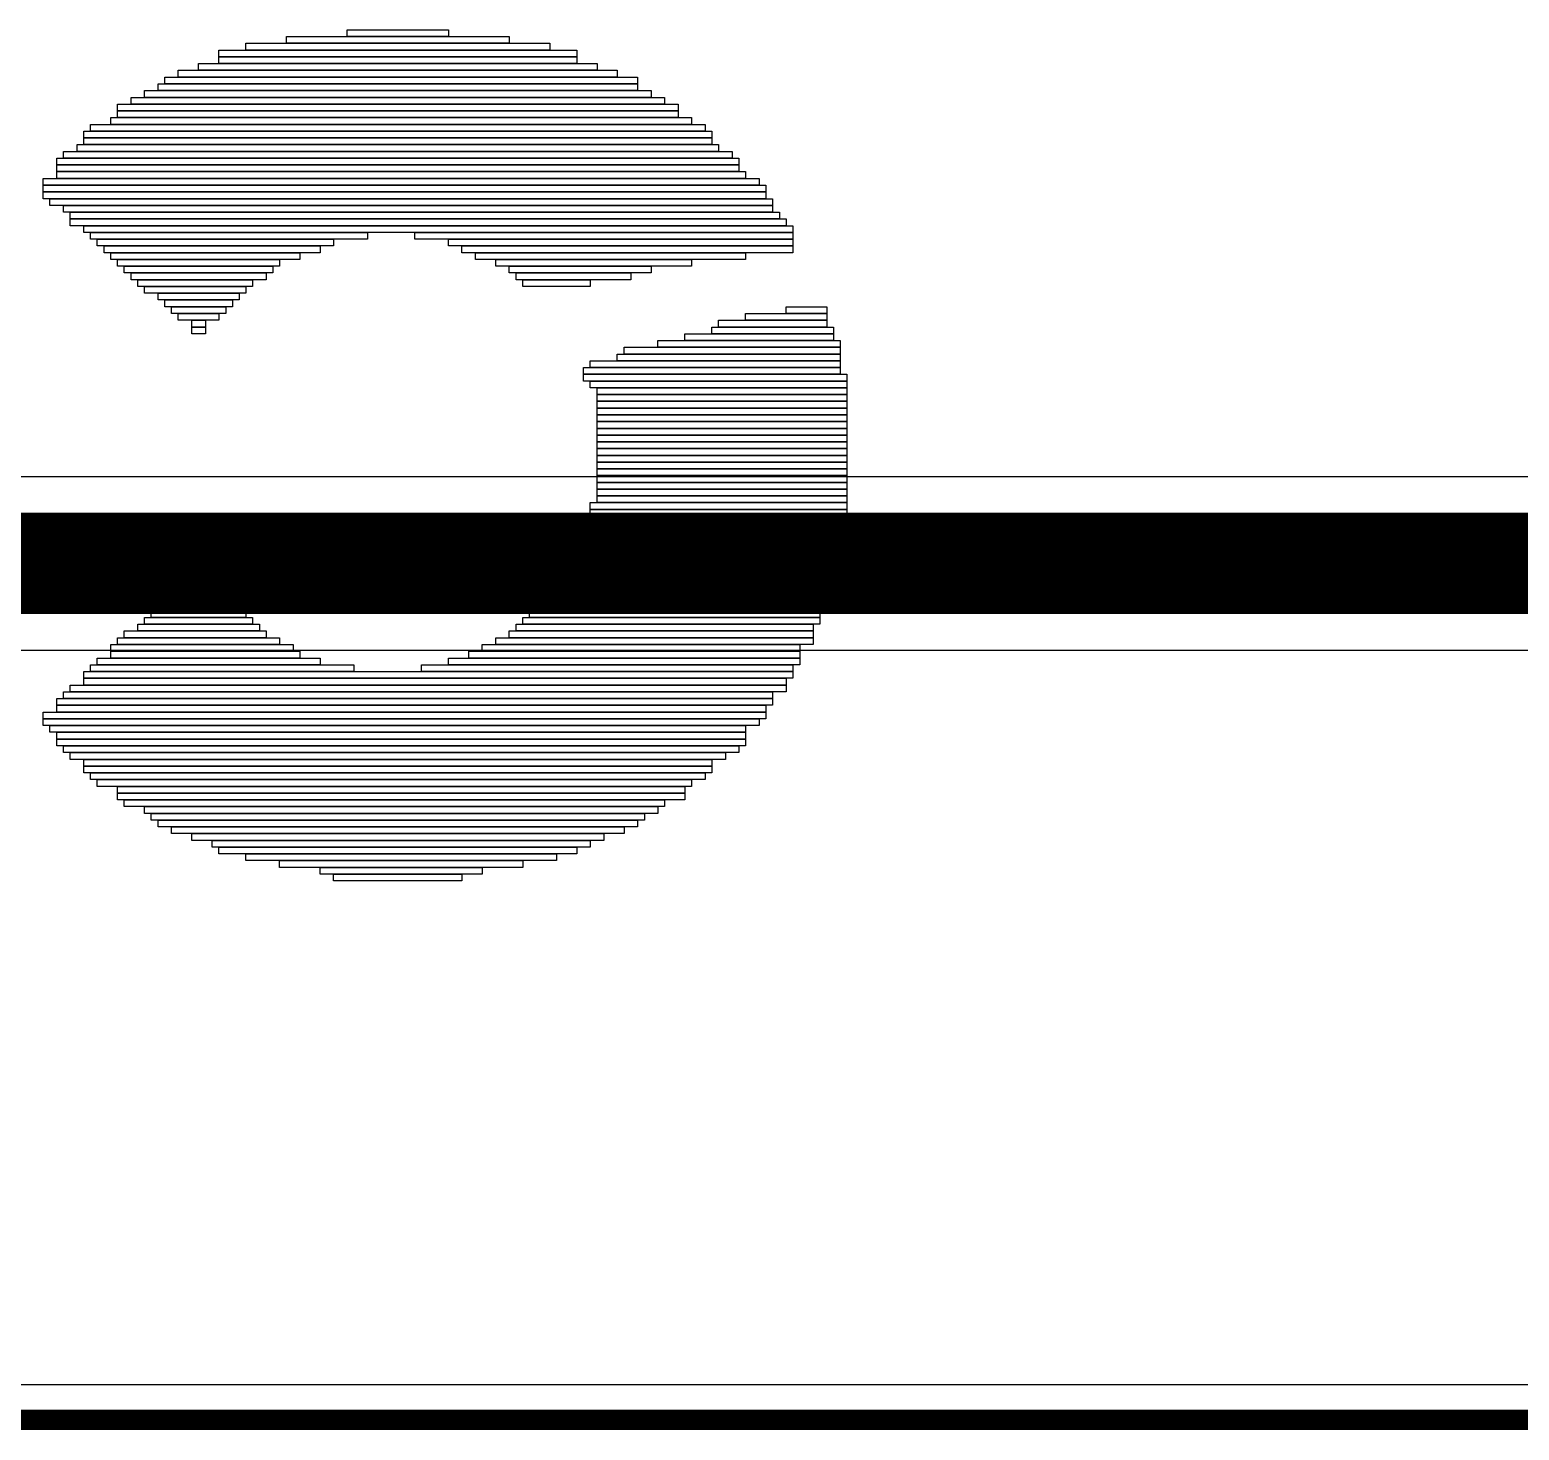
# Model space of a CAD drawing. Header units: inches. Extents: x -22 to 5433, y -38 to 5417.
# Drawn here: x 36.37 to 47.4, y -38.06 to -27.7 of the extents above; entities that cross this region are included whole.
import ezdxf

# ---------------------------------------------------------------- set-up
doc = ezdxf.new("R2010")
doc.units = ezdxf.units.IN
for name, color, linetype in [('Board_outline', 216, 'Continuous'), ('Bottom Layer', 5, 'Continuous'), ('Bottom Overlay', 54, 'Continuous'), ('Top Layer', 1, 'Continuous')]:
    doc.layers.add(name, color=color, linetype=linetype)

msp = doc.modelspace()

# ---------------------------------------------------------------- linework, layer by layer
at = {"layer": 'Board_outline'}
msp.add_lwpolyline([(-16.519, -37.988, 0.152, 0.152, 0), (73.481, -37.988, 0.152, 0.152, 0)], format="xyseb", dxfattribs=at)
at = {"layer": 'Bottom Layer'}
msp.add_line((73.481, -37.73), (-16.518, -37.73), dxfattribs=at)
at = {"layer": 'Bottom Overlay'}
for p, q in [((38.272, -27.799), (38.272, -27.749)), ((38.272, -27.749), (39.922, -27.749)), ((38.722, -27.749), (38.722, -27.699)), ((38.722, -27.699), (39.472, -27.699)), ((39.472, -27.749), (38.722, -27.749)), ((39.472, -27.699), (39.472, -27.749)), ((39.922, -27.749), (39.922, -27.799)), ((37.772, -27.899), (37.772, -27.849)), ((37.772, -27.849), (40.422, -27.849)), ((37.972, -27.849), (37.972, -27.799)), ((37.972, -27.799), (40.222, -27.799)), ((40.222, -27.849), (37.972, -27.849)), ((39.922, -27.799), (38.272, -27.799)), ((40.222, -27.799), (40.222, -27.849)), ((40.422, -27.849), (40.422, -27.899)), ((37.472, -28.049), (37.472, -27.999)), ((37.472, -27.999), (40.722, -27.999)), ((37.622, -27.999), (37.622, -27.949)), ((37.622, -27.949), (40.572, -27.949)), ((40.572, -27.999), (37.622, -27.999)), ((40.422, -27.899), (37.772, -27.899)), ((37.772, -27.949), (37.772, -27.899)), ((37.772, -27.899), (40.422, -27.899)), ((40.422, -27.949), (37.772, -27.949)), ((40.422, -27.899), (40.422, -27.949)), ((40.572, -27.949), (40.572, -27.999)), ((40.722, -27.999), (40.722, -28.049)), ((37.322, -28.149), (37.322, -28.099)), ((37.322, -28.099), (40.872, -28.099)), ((37.372, -28.099), (37.372, -28.049)), ((37.372, -28.049), (40.872, -28.049)), ((40.872, -28.099), (37.372, -28.099)), ((40.722, -28.049), (37.472, -28.049)), ((40.872, -28.049), (40.872, -28.099)), ((40.872, -28.099), (40.872, -28.149)), ((37.122, -28.249), (37.122, -28.199)), ((37.122, -28.199), (41.072, -28.199)), ((37.222, -28.199), (37.222, -28.149)), ((37.222, -28.149), (40.972, -28.149)), ((40.972, -28.199), (37.222, -28.199)), ((40.872, -28.149), (37.322, -28.149)), ((40.972, -28.149), (40.972, -28.199)), ((41.072, -28.199), (41.072, -28.249)), ((37.022, -28.299), (37.022, -28.249)), ((37.022, -28.249), (41.172, -28.249)), ((41.172, -28.299), (37.022, -28.299)), ((37.022, -28.349), (37.022, -28.299)), ((37.022, -28.299), (41.172, -28.299)), ((41.072, -28.249), (37.122, -28.249)), ((41.172, -28.249), (41.172, -28.299)), ((41.172, -28.299), (41.172, -28.349)), ((36.823, -28.449), (36.823, -28.399)), ((36.823, -28.399), (41.372, -28.399)), ((36.972, -28.399), (36.972, -28.349)), ((36.972, -28.349), (41.272, -28.349)), ((41.272, -28.399), (36.972, -28.399)), ((41.172, -28.349), (37.022, -28.349)), ((41.272, -28.349), (41.272, -28.399)), ((41.372, -28.399), (41.372, -28.449)), ((36.722, -28.599), (36.722, -28.549)), ((36.722, -28.549), (41.472, -28.549)), ((36.772, -28.499), (36.772, -28.449)), ((36.772, -28.449), (41.422, -28.449)), ((41.422, -28.499), (36.772, -28.499)), ((36.772, -28.549), (36.772, -28.499)), ((36.772, -28.499), (41.422, -28.499)), ((41.422, -28.549), (36.772, -28.549)), ((41.372, -28.449), (36.823, -28.449)), ((41.422, -28.449), (41.422, -28.499)), ((41.422, -28.499), (41.422, -28.549)), ((41.472, -28.549), (41.472, -28.599)), ((36.572, -28.699), (36.572, -28.649)), ((36.572, -28.649), (41.622, -28.649)), ((36.622, -28.649), (36.622, -28.599)), ((36.622, -28.599), (41.572, -28.599)), ((41.572, -28.649), (36.622, -28.649)), ((41.472, -28.599), (36.722, -28.599)), ((41.572, -28.599), (41.572, -28.649)), ((41.622, -28.649), (41.622, -28.699)), ((41.622, -28.699), (36.572, -28.699)), ((36.572, -28.749), (36.572, -28.699)), ((36.572, -28.699), (41.622, -28.699)), ((41.622, -28.749), (36.572, -28.749)), ((36.572, -28.799), (36.572, -28.749)), ((36.572, -28.749), (41.672, -28.749)), ((41.622, -28.699), (41.622, -28.749)), ((41.672, -28.749), (41.672, -28.799)), ((36.472, -28.849), (36.472, -28.799)), ((36.472, -28.799), (41.772, -28.799)), ((41.772, -28.849), (36.472, -28.849)), ((36.472, -28.899), (36.472, -28.849)), ((36.472, -28.849), (41.822, -28.849)), ((41.672, -28.799), (36.572, -28.799)), ((41.772, -28.799), (41.772, -28.849)), ((41.822, -28.849), (41.822, -28.899)), ((36.472, -28.949), (36.472, -28.899)), ((36.472, -28.899), (41.822, -28.899)), ((41.822, -28.899), (36.472, -28.899)), ((41.822, -28.949), (36.472, -28.949)), ((36.522, -28.999), (36.522, -28.949)), ((36.522, -28.949), (41.872, -28.949)), ((41.872, -28.999), (36.522, -28.999)), ((36.622, -29.049), (36.622, -28.999)), ((36.622, -28.999), (41.872, -28.999)), ((41.822, -28.899), (41.822, -28.949)), ((41.872, -28.949), (41.872, -28.999)), ((41.872, -28.999), (41.872, -29.049)), ((41.872, -29.049), (36.622, -29.049)), ((36.672, -29.099), (36.672, -29.049)), ((36.672, -29.049), (41.922, -29.049)), ((41.922, -29.099), (36.672, -29.099)), ((36.672, -29.149), (36.672, -29.099)), ((36.672, -29.099), (41.972, -29.099)), ((41.922, -29.049), (41.922, -29.099)), ((41.972, -29.099), (41.972, -29.149)), ((41.972, -29.149), (36.672, -29.149)), ((36.772, -29.199), (36.772, -29.149)), ((36.772, -29.149), (42.022, -29.149)), ((42.022, -29.199), (36.772, -29.199)), ((36.823, -29.249), (36.823, -29.199)), ((36.823, -29.199), (38.872, -29.199)), ((38.872, -29.199), (38.872, -29.249)), ((39.222, -29.249), (39.222, -29.199)), ((39.222, -29.199), (42.022, -29.199)), ((42.022, -29.149), (42.022, -29.199)), ((42.022, -29.199), (42.022, -29.249)), ((38.872, -29.249), (36.823, -29.249)), ((36.872, -29.299), (36.872, -29.249)), ((36.872, -29.249), (38.622, -29.249)), ((38.622, -29.299), (36.872, -29.299)), ((36.922, -29.349), (36.922, -29.299)), ((36.922, -29.299), (38.522, -29.299)), ((38.522, -29.299), (38.522, -29.349)), ((38.622, -29.249), (38.622, -29.299)), ((42.022, -29.249), (39.222, -29.249)), ((39.472, -29.299), (39.472, -29.249)), ((39.472, -29.249), (42.022, -29.249)), ((42.022, -29.299), (39.472, -29.299)), ((39.572, -29.349), (39.572, -29.299)), ((39.572, -29.299), (42.022, -29.299)), ((42.022, -29.249), (42.022, -29.299)), ((42.022, -29.299), (42.022, -29.349)), ((38.522, -29.349), (36.922, -29.349)), ((36.972, -29.399), (36.972, -29.349)), ((36.972, -29.349), (38.372, -29.349)), ((38.372, -29.399), (36.972, -29.399)), ((37.022, -29.449), (37.022, -29.399)), ((37.022, -29.399), (38.222, -29.399)), ((38.222, -29.399), (38.222, -29.449)), ((38.372, -29.349), (38.372, -29.399)), ((42.022, -29.349), (39.572, -29.349)), ((39.672, -29.399), (39.672, -29.349)), ((39.672, -29.349), (41.672, -29.349)), ((41.672, -29.399), (39.672, -29.399)), ((39.823, -29.449), (39.823, -29.399)), ((39.823, -29.399), (41.272, -29.399)), ((41.272, -29.399), (41.272, -29.449)), ((41.672, -29.349), (41.672, -29.399)), ((38.222, -29.449), (37.022, -29.449)), ((37.072, -29.499), (37.072, -29.449)), ((37.072, -29.449), (38.172, -29.449)), ((38.172, -29.499), (37.072, -29.499)), ((37.122, -29.549), (37.122, -29.499)), ((37.122, -29.499), (38.122, -29.499)), ((38.122, -29.549), (37.122, -29.549)), ((37.172, -29.599), (37.172, -29.549)), ((37.172, -29.549), (38.022, -29.549)), ((38.022, -29.549), (38.022, -29.599)), ((38.122, -29.499), (38.122, -29.549)), ((38.172, -29.449), (38.172, -29.499)), ((41.272, -29.449), (39.823, -29.449)), ((39.922, -29.499), (39.922, -29.449)), ((39.922, -29.449), (40.972, -29.449)), ((40.972, -29.499), (39.922, -29.499)), ((39.972, -29.549), (39.972, -29.499)), ((39.972, -29.499), (40.822, -29.499)), ((40.822, -29.549), (39.972, -29.549)), ((40.022, -29.599), (40.022, -29.549)), ((40.022, -29.549), (40.522, -29.549)), ((40.522, -29.549), (40.522, -29.599)), ((40.822, -29.499), (40.822, -29.549)), ((40.972, -29.449), (40.972, -29.499)), ((38.022, -29.599), (37.172, -29.599)), ((37.222, -29.649), (37.222, -29.599)), ((37.222, -29.599), (37.972, -29.599)), ((37.972, -29.649), (37.222, -29.649)), ((37.322, -29.699), (37.322, -29.649)), ((37.322, -29.649), (37.922, -29.649)), ((37.922, -29.649), (37.922, -29.699)), ((37.972, -29.599), (37.972, -29.649)), ((40.522, -29.599), (40.022, -29.599)), ((37.922, -29.699), (37.322, -29.699)), ((37.372, -29.749), (37.372, -29.699)), ((37.372, -29.699), (37.872, -29.699)), ((37.872, -29.749), (37.372, -29.749)), ((37.422, -29.799), (37.422, -29.749)), ((37.422, -29.749), (37.823, -29.749)), ((37.823, -29.749), (37.823, -29.799)), ((37.872, -29.699), (37.872, -29.749)), ((41.972, -29.799), (41.972, -29.749)), ((41.972, -29.749), (42.272, -29.749)), ((42.272, -29.749), (42.272, -29.799)), ((37.823, -29.799), (37.422, -29.799)), ((37.472, -29.849), (37.472, -29.799)), ((37.472, -29.799), (37.772, -29.799)), ((37.772, -29.849), (37.472, -29.849)), ((37.572, -29.899), (37.572, -29.849)), ((37.572, -29.849), (37.672, -29.849)), ((37.672, -29.849), (37.672, -29.899)), ((37.772, -29.799), (37.772, -29.849)), ((41.472, -29.899), (41.472, -29.849)), ((41.472, -29.849), (42.272, -29.849)), ((41.672, -29.849), (41.672, -29.799)), ((41.672, -29.799), (42.272, -29.799)), ((42.272, -29.849), (41.672, -29.849)), ((42.272, -29.799), (41.972, -29.799)), ((42.272, -29.799), (42.272, -29.849)), ((42.272, -29.849), (42.272, -29.899)), ((37.572, -29.949), (37.572, -29.899)), ((37.572, -29.899), (37.672, -29.899)), ((37.672, -29.899), (37.572, -29.899)), ((37.672, -29.949), (37.572, -29.949)), ((37.672, -29.899), (37.672, -29.949)), ((41.222, -29.999), (41.222, -29.949)), ((41.222, -29.949), (42.322, -29.949)), ((41.422, -29.949), (41.422, -29.899)), ((41.422, -29.899), (42.322, -29.899)), ((42.322, -29.949), (41.422, -29.949)), ((42.272, -29.899), (41.472, -29.899)), ((42.322, -29.899), (42.322, -29.949)), ((42.322, -29.949), (42.322, -29.999)), ((40.722, -30.149), (40.722, -30.099)), ((40.722, -30.099), (42.372, -30.099)), ((40.772, -30.099), (40.772, -30.049)), ((40.772, -30.049), (42.372, -30.049)), ((42.372, -30.099), (40.772, -30.099)), ((41.022, -30.049), (41.022, -29.999)), ((41.022, -29.999), (42.372, -29.999)), ((42.372, -30.049), (41.022, -30.049)), ((42.322, -29.999), (41.222, -29.999)), ((42.372, -29.999), (42.372, -30.049)), ((42.372, -30.049), (42.372, -30.099)), ((42.372, -30.099), (42.372, -30.149)), ((40.472, -30.249), (40.472, -30.199)), ((40.472, -30.199), (42.372, -30.199)), ((40.522, -30.199), (40.522, -30.149)), ((40.522, -30.149), (42.372, -30.149)), ((42.372, -30.199), (40.522, -30.199)), ((42.372, -30.149), (40.722, -30.149)), ((42.372, -30.149), (42.372, -30.199)), ((42.372, -30.199), (42.372, -30.249)), ((42.372, -30.249), (40.472, -30.249)), ((40.472, -30.299), (40.472, -30.249)), ((40.472, -30.249), (42.422, -30.249)), ((42.422, -30.299), (40.472, -30.299)), ((40.522, -30.349), (40.522, -30.299)), ((40.522, -30.299), (42.422, -30.299)), ((42.422, -30.249), (42.422, -30.299)), ((42.422, -30.299), (42.422, -30.349)), ((42.422, -30.349), (40.522, -30.349)), ((40.572, -30.399), (40.572, -30.349)), ((40.572, -30.349), (42.422, -30.349)), ((40.572, -30.449), (40.572, -30.399)), ((40.572, -30.399), (42.422, -30.399)), ((42.422, -30.399), (40.572, -30.399)), ((42.422, -30.349), (42.422, -30.399)), ((42.422, -30.399), (42.422, -30.449)), ((42.422, -30.449), (40.572, -30.449)), ((40.572, -30.499), (40.572, -30.449)), ((40.572, -30.449), (42.422, -30.449)), ((40.572, -30.549), (40.572, -30.499)), ((40.572, -30.499), (42.422, -30.499)), ((42.422, -30.499), (40.572, -30.499)), ((42.422, -30.449), (42.422, -30.499)), ((42.422, -30.499), (42.422, -30.549)), ((42.422, -30.549), (40.572, -30.549)), ((40.572, -30.599), (40.572, -30.549)), ((40.572, -30.549), (42.422, -30.549)), ((42.422, -30.599), (40.572, -30.599)), ((40.572, -30.649), (40.572, -30.599)), ((40.572, -30.599), (42.422, -30.599)), ((42.422, -30.649), (40.572, -30.649)), ((40.572, -30.699), (40.572, -30.649)), ((40.572, -30.649), (42.422, -30.649)), ((42.422, -30.549), (42.422, -30.599)), ((42.422, -30.599), (42.422, -30.649)), ((42.422, -30.649), (42.422, -30.699)), ((42.422, -30.699), (40.572, -30.699)), ((40.572, -30.749), (40.572, -30.699)), ((40.572, -30.699), (42.422, -30.699)), ((42.422, -30.749), (40.572, -30.749)), ((40.572, -30.799), (40.572, -30.749)), ((40.572, -30.749), (42.422, -30.749)), ((42.422, -30.699), (42.422, -30.749)), ((42.422, -30.749), (42.422, -30.799)), ((42.422, -30.799), (40.572, -30.799)), ((40.572, -30.849), (40.572, -30.799)), ((40.572, -30.799), (42.422, -30.799)), ((40.572, -30.899), (40.572, -30.849)), ((40.572, -30.849), (42.422, -30.849)), ((42.422, -30.849), (40.572, -30.849)), ((42.422, -30.799), (42.422, -30.849)), ((42.422, -30.849), (42.422, -30.899)), ((42.422, -30.899), (40.572, -30.899)), ((40.572, -30.949), (40.572, -30.899)), ((40.572, -30.899), (42.422, -30.899)), ((40.572, -30.999), (40.572, -30.949)), ((40.572, -30.949), (42.422, -30.949)), ((42.422, -30.949), (40.572, -30.949)), ((42.422, -30.899), (42.422, -30.949)), ((42.422, -30.949), (42.422, -30.999)), ((42.422, -30.999), (40.572, -30.999)), ((40.572, -31.049), (40.572, -30.999)), ((40.572, -30.999), (42.422, -30.999)), ((40.572, -31.099), (40.572, -31.049)), ((40.572, -31.049), (42.422, -31.049)), ((42.422, -31.049), (40.572, -31.049)), ((42.422, -30.999), (42.422, -31.049)), ((42.422, -31.049), (42.422, -31.099)), ((40.522, -31.249), (40.522, -31.199)), ((40.522, -31.199), (42.422, -31.199)), ((40.572, -31.149), (40.572, -31.099)), ((40.572, -31.099), (42.422, -31.099)), ((42.422, -31.099), (40.572, -31.099)), ((40.572, -31.199), (40.572, -31.149)), ((40.572, -31.149), (42.422, -31.149)), ((42.422, -31.149), (40.572, -31.149)), ((42.422, -31.199), (40.572, -31.199)), ((42.422, -31.099), (42.422, -31.149)), ((42.422, -31.149), (42.422, -31.199)), ((42.422, -31.199), (42.422, -31.249)), ((42.422, -31.249), (40.522, -31.249)), ((40.522, -31.299), (40.522, -31.249)), ((40.522, -31.249), (42.422, -31.249)), ((42.422, -31.299), (40.522, -31.299)), ((40.522, -31.349), (40.522, -31.299)), ((40.522, -31.299), (42.422, -31.299)), ((42.422, -31.249), (42.422, -31.299)), ((42.422, -31.299), (42.422, -31.349)), ((40.472, -31.399), (40.472, -31.349)), ((40.472, -31.349), (42.422, -31.349)), ((40.472, -31.449), (40.472, -31.399)), ((40.472, -31.399), (42.372, -31.399)), ((42.422, -31.399), (40.472, -31.399)), ((42.422, -31.349), (40.522, -31.349)), ((42.372, -31.399), (42.372, -31.449)), ((42.422, -31.349), (42.422, -31.399)), ((40.422, -31.549), (40.422, -31.499)), ((40.422, -31.499), (42.372, -31.499)), ((40.472, -31.499), (40.472, -31.449)), ((40.472, -31.449), (42.372, -31.449)), ((42.372, -31.449), (40.472, -31.449)), ((42.372, -31.499), (40.472, -31.499)), ((42.372, -31.449), (42.372, -31.499)), ((42.372, -31.499), (42.372, -31.549)), ((40.422, -31.599), (40.422, -31.549)), ((40.422, -31.549), (42.372, -31.549)), ((42.372, -31.549), (40.422, -31.549)), ((40.422, -31.649), (40.422, -31.599)), ((40.422, -31.599), (42.372, -31.599)), ((42.372, -31.599), (40.422, -31.599)), ((42.372, -31.549), (42.372, -31.599)), ((42.372, -31.599), (42.372, -31.649)), ((40.322, -31.749), (40.322, -31.699)), ((40.322, -31.699), (42.322, -31.699)), ((42.322, -31.749), (40.322, -31.749)), ((40.322, -31.799), (40.322, -31.749)), ((40.322, -31.749), (42.272, -31.749)), ((40.372, -31.699), (40.372, -31.649)), ((40.372, -31.649), (42.322, -31.649)), ((42.322, -31.699), (40.372, -31.699)), ((42.372, -31.649), (40.422, -31.649)), ((42.272, -31.749), (42.272, -31.799)), ((42.322, -31.649), (42.322, -31.699)), ((42.322, -31.699), (42.322, -31.749)), ((37.422, -31.899), (37.422, -31.849)), ((37.422, -31.849), (37.823, -31.849)), ((37.472, -31.849), (37.472, -31.799)), ((37.472, -31.799), (37.772, -31.799)), ((37.772, -31.849), (37.472, -31.849)), ((37.772, -31.799), (37.772, -31.849)), ((37.823, -31.849), (37.823, -31.899)), ((40.222, -31.899), (40.222, -31.849)), ((40.222, -31.849), (42.272, -31.849)), ((40.272, -31.849), (40.272, -31.799)), ((40.272, -31.799), (42.272, -31.799)), ((42.272, -31.849), (40.272, -31.849)), ((42.272, -31.799), (40.322, -31.799)), ((42.272, -31.799), (42.272, -31.849)), ((42.272, -31.849), (42.272, -31.899)), ((37.372, -31.999), (37.372, -31.949)), ((37.372, -31.949), (37.872, -31.949)), ((37.422, -31.949), (37.422, -31.899)), ((37.422, -31.899), (37.823, -31.899)), ((37.823, -31.899), (37.422, -31.899)), ((37.823, -31.949), (37.422, -31.949)), ((37.823, -31.899), (37.823, -31.949)), ((37.872, -31.949), (37.872, -31.999)), ((40.122, -31.999), (40.122, -31.949)), ((40.122, -31.949), (42.222, -31.949)), ((40.172, -31.949), (40.172, -31.899)), ((40.172, -31.899), (42.272, -31.899)), ((42.272, -31.949), (40.172, -31.949)), ((42.272, -31.899), (40.222, -31.899)), ((42.222, -31.949), (42.222, -31.999)), ((42.272, -31.899), (42.272, -31.949)), ((37.222, -32.099), (37.222, -32.049)), ((37.222, -32.049), (38.022, -32.049)), ((37.272, -32.049), (37.272, -31.999)), ((37.272, -31.999), (37.972, -31.999)), ((37.972, -32.049), (37.272, -32.049)), ((37.872, -31.999), (37.372, -31.999)), ((37.972, -31.999), (37.972, -32.049)), ((38.022, -32.049), (38.022, -32.099)), ((40.022, -32.099), (40.022, -32.049)), ((40.022, -32.049), (42.222, -32.049)), ((40.072, -32.049), (40.072, -31.999)), ((40.072, -31.999), (42.222, -31.999)), ((42.222, -32.049), (40.072, -32.049)), ((42.222, -31.999), (40.122, -31.999)), ((42.222, -31.999), (42.222, -32.049)), ((42.222, -32.049), (42.222, -32.099)), ((37.072, -32.199), (37.072, -32.149)), ((37.072, -32.149), (38.122, -32.149)), ((37.172, -32.149), (37.172, -32.099)), ((37.172, -32.099), (38.072, -32.099)), ((38.072, -32.149), (37.172, -32.149)), ((38.022, -32.099), (37.222, -32.099)), ((38.072, -32.099), (38.072, -32.149)), ((38.122, -32.149), (38.122, -32.199)), ((39.922, -32.199), (39.922, -32.149)), ((39.922, -32.149), (42.172, -32.149)), ((39.972, -32.149), (39.972, -32.099)), ((39.972, -32.099), (42.172, -32.099)), ((42.172, -32.149), (39.972, -32.149)), ((42.222, -32.099), (40.022, -32.099)), ((42.172, -32.099), (42.172, -32.149)), ((42.172, -32.149), (42.172, -32.199)), ((36.972, -32.299), (36.972, -32.249)), ((36.972, -32.249), (38.322, -32.249)), ((36.972, -32.349), (36.972, -32.299)), ((36.972, -32.299), (38.372, -32.299)), ((38.322, -32.299), (36.972, -32.299)), ((37.022, -32.249), (37.022, -32.199)), ((37.022, -32.199), (38.222, -32.199)), ((38.222, -32.249), (37.022, -32.249)), ((38.122, -32.199), (37.072, -32.199)), ((38.222, -32.199), (38.222, -32.249)), ((38.322, -32.249), (38.322, -32.299)), ((38.372, -32.299), (38.372, -32.349)), ((39.622, -32.349), (39.622, -32.299)), ((39.622, -32.299), (42.072, -32.299)), ((39.722, -32.299), (39.722, -32.249)), ((39.722, -32.249), (42.072, -32.249)), ((42.072, -32.299), (39.722, -32.299)), ((39.823, -32.249), (39.823, -32.199)), ((39.823, -32.199), (42.172, -32.199)), ((42.172, -32.249), (39.823, -32.249)), ((42.172, -32.199), (39.922, -32.199)), ((42.072, -32.249), (42.072, -32.299)), ((42.072, -32.299), (42.072, -32.349)), ((42.172, -32.199), (42.172, -32.249)), ((36.823, -32.449), (36.823, -32.399)), ((36.823, -32.399), (38.772, -32.399)), ((36.872, -32.399), (36.872, -32.349)), ((36.872, -32.349), (38.522, -32.349)), ((38.522, -32.399), (36.872, -32.399)), ((38.372, -32.349), (36.972, -32.349)), ((38.522, -32.349), (38.522, -32.399)), ((38.772, -32.399), (38.772, -32.449)), ((39.272, -32.449), (39.272, -32.399)), ((39.272, -32.399), (42.022, -32.399)), ((39.472, -32.399), (39.472, -32.349)), ((39.472, -32.349), (42.072, -32.349)), ((42.072, -32.399), (39.472, -32.399)), ((42.072, -32.349), (39.622, -32.349)), ((42.022, -32.399), (42.022, -32.449)), ((42.072, -32.349), (42.072, -32.399)), ((36.772, -32.499), (36.772, -32.449)), ((36.772, -32.449), (42.022, -32.449)), ((36.772, -32.549), (36.772, -32.499)), ((36.772, -32.499), (41.972, -32.499)), ((42.022, -32.499), (36.772, -32.499)), ((38.772, -32.449), (36.823, -32.449)), ((42.022, -32.449), (39.272, -32.449)), ((41.972, -32.499), (41.972, -32.549)), ((42.022, -32.449), (42.022, -32.499)), ((36.622, -32.649), (36.622, -32.599)), ((36.622, -32.599), (41.872, -32.599)), ((36.672, -32.599), (36.672, -32.549)), ((36.672, -32.549), (41.972, -32.549)), ((41.972, -32.599), (36.672, -32.599)), ((41.972, -32.549), (36.772, -32.549)), ((41.872, -32.599), (41.872, -32.649)), ((41.972, -32.549), (41.972, -32.599)), ((36.572, -32.699), (36.572, -32.649)), ((36.572, -32.649), (41.872, -32.649)), ((41.872, -32.699), (36.572, -32.699)), ((36.572, -32.749), (36.572, -32.699)), ((36.572, -32.699), (41.822, -32.699)), ((41.872, -32.649), (36.622, -32.649)), ((41.822, -32.699), (41.822, -32.749)), ((41.872, -32.649), (41.872, -32.699)), ((36.472, -32.799), (36.472, -32.749)), ((36.472, -32.749), (41.822, -32.749)), ((41.822, -32.799), (36.472, -32.799)), ((36.472, -32.849), (36.472, -32.799)), ((36.472, -32.799), (41.772, -32.799)), ((41.772, -32.849), (36.472, -32.849)), ((36.522, -32.899), (36.522, -32.849)), ((36.522, -32.849), (41.672, -32.849)), ((41.822, -32.749), (36.572, -32.749)), ((41.672, -32.849), (41.672, -32.899)), ((41.772, -32.799), (41.772, -32.849)), ((41.822, -32.749), (41.822, -32.799)), ((41.672, -32.899), (36.522, -32.899)), ((36.572, -32.949), (36.572, -32.899)), ((36.572, -32.899), (41.672, -32.899)), ((41.672, -32.949), (36.572, -32.949)), ((36.572, -32.999), (36.572, -32.949)), ((36.572, -32.949), (41.672, -32.949)), ((41.672, -32.899), (41.672, -32.949)), ((41.672, -32.949), (41.672, -32.999)), ((41.672, -32.999), (36.572, -32.999)), ((36.622, -33.049), (36.622, -32.999)), ((36.622, -32.999), (41.622, -32.999)), ((41.622, -33.049), (36.622, -33.049)), ((36.672, -33.099), (36.672, -33.049)), ((36.672, -33.049), (41.522, -33.049)), ((41.522, -33.049), (41.522, -33.099)), ((41.622, -32.999), (41.622, -33.049)), ((41.522, -33.099), (36.672, -33.099)), ((36.772, -33.149), (36.772, -33.099)), ((36.772, -33.099), (41.422, -33.099)), ((41.422, -33.149), (36.772, -33.149)), ((36.772, -33.199), (36.772, -33.149)), ((36.772, -33.149), (41.422, -33.149)), ((41.422, -33.099), (41.422, -33.149)), ((41.422, -33.149), (41.422, -33.199)), ((41.422, -33.199), (36.772, -33.199)), ((36.823, -33.249), (36.823, -33.199)), ((36.823, -33.199), (41.372, -33.199)), ((41.372, -33.249), (36.823, -33.249)), ((36.872, -33.299), (36.872, -33.249)), ((36.872, -33.249), (41.272, -33.249)), ((41.272, -33.299), (36.872, -33.299)), ((37.022, -33.349), (37.022, -33.299)), ((37.022, -33.299), (41.222, -33.299)), ((41.222, -33.299), (41.222, -33.349)), ((41.272, -33.249), (41.272, -33.299)), ((41.372, -33.199), (41.372, -33.249)), ((41.222, -33.349), (37.022, -33.349)), ((37.022, -33.399), (37.022, -33.349)), ((37.022, -33.349), (41.222, -33.349)), ((41.222, -33.399), (37.022, -33.399)), ((37.072, -33.449), (37.072, -33.399)), ((37.072, -33.399), (41.072, -33.399)), ((41.072, -33.399), (41.072, -33.449)), ((41.222, -33.349), (41.222, -33.399)), ((41.072, -33.449), (37.072, -33.449)), ((37.222, -33.499), (37.222, -33.449)), ((37.222, -33.449), (41.022, -33.449)), ((41.022, -33.499), (37.222, -33.499)), ((37.272, -33.549), (37.272, -33.499)), ((37.272, -33.499), (40.922, -33.499)), ((40.922, -33.499), (40.922, -33.549)), ((41.022, -33.449), (41.022, -33.499)), ((40.922, -33.549), (37.272, -33.549)), ((37.322, -33.599), (37.322, -33.549)), ((37.322, -33.549), (40.872, -33.549)), ((40.872, -33.599), (37.322, -33.599)), ((37.422, -33.649), (37.422, -33.599)), ((37.422, -33.599), (40.772, -33.599)), ((40.772, -33.599), (40.772, -33.649)), ((40.872, -33.549), (40.872, -33.599)), ((40.772, -33.649), (37.422, -33.649)), ((37.572, -33.699), (37.572, -33.649)), ((37.572, -33.649), (40.622, -33.649)), ((40.622, -33.699), (37.572, -33.699)), ((37.722, -33.749), (37.722, -33.699)), ((37.722, -33.699), (40.522, -33.699)), ((40.522, -33.699), (40.522, -33.749)), ((40.622, -33.649), (40.622, -33.699)), ((40.522, -33.749), (37.722, -33.749)), ((37.772, -33.799), (37.772, -33.749)), ((37.772, -33.749), (40.422, -33.749)), ((40.422, -33.799), (37.772, -33.799)), ((37.972, -33.849), (37.972, -33.799)), ((37.972, -33.799), (40.272, -33.799)), ((40.272, -33.849), (37.972, -33.849)), ((38.222, -33.899), (38.222, -33.849)), ((38.222, -33.849), (40.022, -33.849)), ((40.022, -33.849), (40.022, -33.899)), ((40.272, -33.799), (40.272, -33.849)), ((40.422, -33.749), (40.422, -33.799)), ((40.022, -33.899), (38.222, -33.899)), ((38.522, -33.949), (38.522, -33.899)), ((38.522, -33.899), (39.722, -33.899)), ((39.722, -33.949), (38.522, -33.949)), ((38.622, -33.999), (38.622, -33.949)), ((38.622, -33.949), (39.572, -33.949)), ((39.572, -33.949), (39.572, -33.999)), ((39.722, -33.899), (39.722, -33.949)), ((39.572, -33.999), (38.622, -33.999))]:
    msp.add_line(p, q, dxfattribs=at)
at = {"layer": 'Top Layer'}
for p, q in [((52.667, -31.008), (32, -31.008)), ((31.734, -32.29), (52.933, -32.29)), ((73.481, -37.73), (-16.518, -37.73))]:
    msp.add_line(p, q, dxfattribs=at)
msp.add_lwpolyline([(31.734, -31.649, 0.75, 0.75, 0), (52.933, -31.649, 0.75, 0.75, 0)], format="xyseb", dxfattribs=at)

doc.saveas('drawing.dxf')
